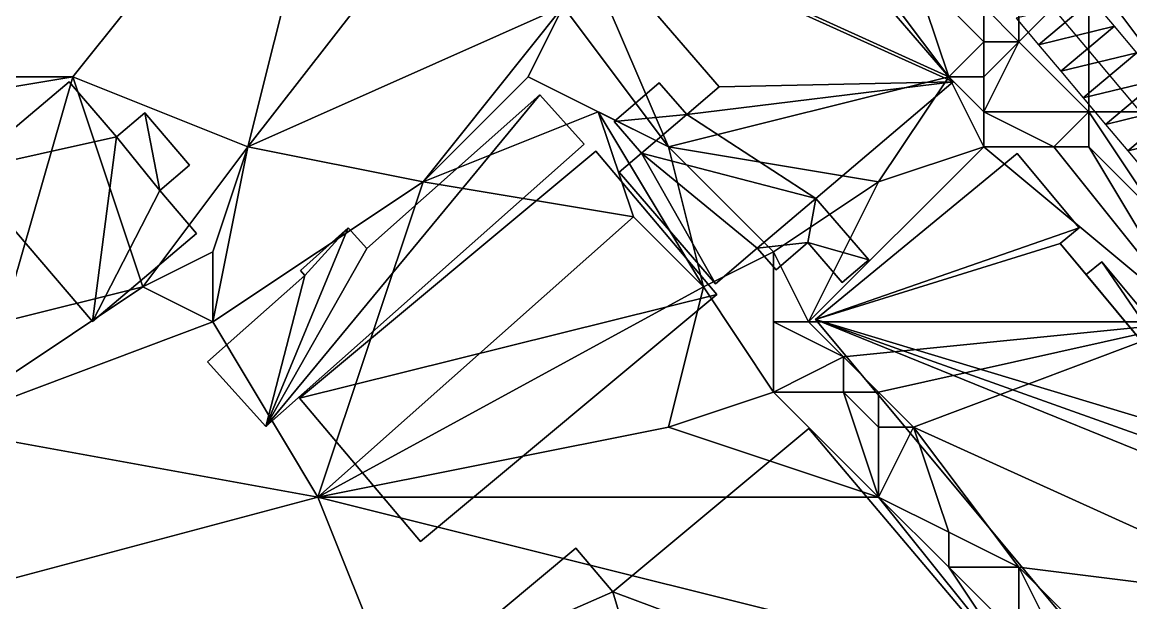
# Model space of a CAD drawing. Header units: metres. Extents: x -1103 to 901, y -902 to 905.
# Drawn here: x -374.9 to -311.6, y 412 to 445.1 of the extents above; entities that cross this region are included whole.
import ezdxf

# ---------------------------------------------------------------- set-up
doc = ezdxf.new("R2010")
doc.units = ezdxf.units.M
for name, color, linetype in [('OSM_BUILDING_FOOTPRINTS', 7, 'CONTINUOUS'), ('OSM_BUILDING_ROOFS', 1, 'CONTINUOUS'), ('OSM_BUILDING_WALLS', 8, 'CONTINUOUS'), ('OSM_ROAD_AXES', 2, 'CONTINUOUS'), ('OSM_ROAD_SURFACE', 9, 'CONTINUOUS'), ('OSM_TERRAIN', 3, 'CONTINUOUS')]:
    doc.layers.add(name, color=color, linetype=linetype)

msp = doc.modelspace()

# ---------------------------------------------------------------- linework, layer by layer
at = {"layer": 'OSM_BUILDING_FOOTPRINTS'}
for points in [[(-336.213, 458.472, 10.069), (-321.754, 441.706, 10.069), (-329.58, 435.049, 10.069), (-326.563, 431.554, 10.069), (-328.077, 430.26, 10.069), (-330.045, 432.527, 10.069), (-331.857, 430.979, 10.069), (-332.93, 432.218, 10.069), (-335.317, 430.183, 10.069), (-340.811, 436.542, 10.069), (-339.529, 437.636, 10.069), (-341.098, 439.45, 10.069), (-338.523, 441.651, 10.069), (-336.953, 439.837, 10.069), (-335.096, 441.419, 10.069), (-344.05, 451.792, 10.069), (-336.213, 458.472, 10.069)], [(-372.204, 441.717, 10.864), (-369.507, 438.565, 10.864), (-367.882, 439.937, 10.864), (-365.328, 436.951, 10.864), (-367.031, 435.513, 10.864), (-364.93, 433.047, 10.864), (-370.877, 428.026, 10.864), (-378.228, 436.619, 10.864), (-372.204, 441.717, 10.864)], [(-364.3, 425.726, 11.769), (-358.751, 430.647, 11.769), (-359.006, 430.935, 11.769), (-356.275, 433.368, 11.769), (-355.214, 432.195, 11.769), (-345.332, 440.965, 11.769), (-342.801, 438.156, 11.769), (-360.973, 422.032, 11.769), (-364.3, 425.726, 11.769)], [(-342.149, 437.747, 11.881), (-335.229, 429.563, 11.881), (-352.152, 415.463, 11.881), (-359.061, 423.658, 11.881), (-342.149, 437.747, 11.881)], [(-318.084, 437.614, 9.797), (-314.547, 433.368, 9.797), (-315.642, 432.472, 9.797), (-314.16, 430.703, 9.797), (-313.265, 431.432, 9.797), (-308.888, 426.179, 9.797), (-308.556, 426.456, 9.797), (-304.908, 422.077, 9.797), (-306.135, 421.07, 9.797), (-304.577, 419.212, 9.797), (-303.239, 420.307, 9.797), (-299.602, 415.961, 9.797), (-311.375, 406.273, 9.797), (-329.602, 428.137, 9.797), (-318.084, 437.614, 9.797)], [(-329.989, 421.922, 11.951), (-313.309, 402.204, 11.951), (-333.128, 385.659, 11.951), (-351.92, 407.877, 11.951), (-343.287, 415.087, 11.951), (-341.176, 412.588, 11.951), (-329.989, 421.922, 11.951)]]:
    msp.add_polyline3d(points, close=True, dxfattribs=at)
at = {"layer": 'OSM_BUILDING_ROOFS'}
for points in [[(-321.754, 441.706, 24.869), (-336.213, 458.472, 24.869), (-344.05, 451.792, 24.869)], [(-321.754, 441.706, 24.869), (-344.05, 451.792, 24.869), (-335.096, 441.419, 24.869)], [(-369.507, 438.565, 19.264), (-372.204, 441.717, 19.264), (-378.228, 436.619, 19.264)], [(-321.754, 441.706, 24.869), (-335.096, 441.419, 24.869), (-336.953, 439.837, 24.869)], [(-329.58, 435.049, 24.869), (-321.754, 441.706, 24.869), (-336.953, 439.837, 24.869)], [(-336.953, 439.837, 24.869), (-338.523, 441.651, 24.869), (-341.098, 439.45, 24.869)], [(-360.973, 422.032, 21.769), (-342.801, 438.156, 21.769), (-345.332, 440.965, 21.769)], [(-360.973, 422.032, 21.769), (-345.332, 440.965, 21.769), (-355.214, 432.195, 21.769)], [(-367.031, 435.513, 19.264), (-367.882, 439.937, 19.264), (-369.507, 438.565, 19.264)], [(-367.031, 435.513, 19.264), (-365.328, 436.951, 19.264), (-367.882, 439.937, 19.264)], [(-336.953, 439.837, 24.869), (-341.098, 439.45, 24.869), (-339.529, 437.636, 24.869)], [(-329.58, 435.049, 24.869), (-336.953, 439.837, 24.869), (-339.529, 437.636, 24.869)], [(-369.507, 438.565, 19.264), (-378.228, 436.619, 19.264), (-370.877, 428.026, 19.264)], [(-367.031, 435.513, 19.264), (-369.507, 438.565, 19.264), (-370.877, 428.026, 19.264)], [(-335.229, 429.563, 26.681), (-342.149, 437.747, 26.681), (-359.061, 423.658, 26.681)], [(-339.529, 437.636, 24.869), (-340.811, 436.542, 24.869), (-335.317, 430.183, 24.869)], [(-339.529, 437.636, 24.869), (-335.317, 430.183, 24.869), (-332.93, 432.218, 24.869)], [(-329.58, 435.049, 24.869), (-339.529, 437.636, 24.869), (-332.93, 432.218, 24.869)], [(-314.547, 433.368, 24.597), (-318.084, 437.614, 24.597), (-329.602, 428.137, 24.597)], [(-370.877, 428.026, 19.264), (-364.93, 433.047, 19.264), (-367.031, 435.513, 19.264)], [(-329.58, 435.049, 24.869), (-332.93, 432.218, 24.869), (-330.045, 432.527, 24.869)], [(-330.045, 432.527, 24.869), (-326.563, 431.554, 24.869), (-329.58, 435.049, 24.869)], [(-360.973, 422.032, 21.769), (-355.214, 432.195, 21.769), (-356.275, 433.368, 21.769)], [(-356.275, 433.368, 21.769), (-358.751, 430.647, 21.769), (-360.973, 422.032, 21.769)], [(-356.275, 433.368, 21.769), (-359.006, 430.935, 21.769), (-358.751, 430.647, 21.769)], [(-315.642, 432.472, 24.597), (-314.547, 433.368, 24.597), (-329.602, 428.137, 24.597)], [(-332.93, 432.218, 24.869), (-331.857, 430.979, 24.869), (-330.045, 432.527, 24.869)], [(-330.045, 432.527, 24.869), (-328.077, 430.26, 24.869), (-326.563, 431.554, 24.869)], [(-329.602, 428.137, 24.597), (-306.135, 421.07, 24.597), (-315.642, 432.472, 24.597)], [(-306.135, 421.07, 24.597), (-314.16, 430.703, 24.597), (-315.642, 432.472, 24.597)], [(-306.135, 421.07, 24.597), (-313.265, 431.432, 24.597), (-314.16, 430.703, 24.597)], [(-306.135, 421.07, 24.597), (-308.888, 426.179, 24.597), (-313.265, 431.432, 24.597)], [(-358.751, 430.647, 21.769), (-364.3, 425.726, 21.769), (-360.973, 422.032, 21.769)], [(-335.229, 429.563, 26.681), (-359.061, 423.658, 26.681), (-352.152, 415.463, 26.681)], [(-329.602, 428.137, 24.597), (-311.375, 406.273, 24.597), (-299.602, 415.961, 24.597)], [(-329.602, 428.137, 24.597), (-299.602, 415.961, 24.597), (-304.577, 419.212, 24.597)], [(-329.602, 428.137, 24.597), (-304.577, 419.212, 24.597), (-306.135, 421.07, 24.597)], [(-313.309, 402.204, 21.951), (-329.989, 421.922, 21.951), (-341.176, 412.588, 21.951)], [(-341.176, 412.588, 21.951), (-343.287, 415.087, 21.951), (-351.92, 407.877, 21.951)], [(-341.176, 412.588, 21.951), (-351.92, 407.877, 21.951), (-333.128, 385.659, 21.951)], [(-341.176, 412.588, 21.951), (-333.128, 385.659, 21.951), (-313.309, 402.204, 21.951)]]:
    msp.add_3dface(points, dxfattribs=at)
at = {"layer": 'OSM_BUILDING_WALLS'}
for points in [[(-321.754, 441.706, 10.069), (-336.213, 458.472, 10.069), (-336.213, 458.472, 24.869)], [(-321.754, 441.706, 10.069), (-336.213, 458.472, 24.869), (-321.754, 441.706, 24.869)], [(-344.05, 451.792, 10.069), (-335.096, 441.419, 10.069), (-335.096, 441.419, 24.869)], [(-344.05, 451.792, 10.069), (-335.096, 441.419, 24.869), (-344.05, 451.792, 24.869)], [(-372.204, 441.717, 10.864), (-378.228, 436.619, 10.864), (-378.228, 436.619, 19.264)], [(-372.204, 441.717, 10.864), (-378.228, 436.619, 19.264), (-372.204, 441.717, 19.264)], [(-369.507, 438.565, 10.864), (-372.204, 441.717, 10.864), (-372.204, 441.717, 19.264)], [(-369.507, 438.565, 10.864), (-372.204, 441.717, 19.264), (-369.507, 438.565, 19.264)], [(-329.58, 435.049, 10.069), (-321.754, 441.706, 10.069), (-321.754, 441.706, 24.869)], [(-329.58, 435.049, 10.069), (-321.754, 441.706, 24.869), (-329.58, 435.049, 24.869)], [(-338.523, 441.651, 10.069), (-341.098, 439.45, 10.069), (-341.098, 439.45, 24.869)], [(-338.523, 441.651, 10.069), (-341.098, 439.45, 24.869), (-338.523, 441.651, 24.869)], [(-336.953, 439.837, 10.069), (-338.523, 441.651, 10.069), (-338.523, 441.651, 24.869)], [(-336.953, 439.837, 10.069), (-338.523, 441.651, 24.869), (-336.953, 439.837, 24.869)], [(-335.096, 441.419, 10.069), (-336.953, 439.837, 10.069), (-336.953, 439.837, 24.869)], [(-335.096, 441.419, 10.069), (-336.953, 439.837, 24.869), (-335.096, 441.419, 24.869)], [(-345.332, 440.965, 11.769), (-355.214, 432.195, 11.769), (-355.214, 432.195, 21.769)], [(-345.332, 440.965, 11.769), (-355.214, 432.195, 21.769), (-345.332, 440.965, 21.769)], [(-342.801, 438.156, 11.769), (-345.332, 440.965, 11.769), (-345.332, 440.965, 21.769)], [(-342.801, 438.156, 11.769), (-345.332, 440.965, 21.769), (-342.801, 438.156, 21.769)], [(-367.882, 439.937, 10.864), (-369.507, 438.565, 10.864), (-369.507, 438.565, 19.264)], [(-367.882, 439.937, 10.864), (-369.507, 438.565, 19.264), (-367.882, 439.937, 19.264)], [(-365.328, 436.951, 10.864), (-367.882, 439.937, 10.864), (-367.882, 439.937, 19.264)], [(-365.328, 436.951, 10.864), (-367.882, 439.937, 19.264), (-365.328, 436.951, 19.264)], [(-341.098, 439.45, 10.069), (-339.529, 437.636, 10.069), (-339.529, 437.636, 24.869)], [(-341.098, 439.45, 10.069), (-339.529, 437.636, 24.869), (-341.098, 439.45, 24.869)], [(-360.973, 422.032, 11.769), (-342.801, 438.156, 11.769), (-342.801, 438.156, 21.769)], [(-360.973, 422.032, 11.769), (-342.801, 438.156, 21.769), (-360.973, 422.032, 21.769)], [(-342.149, 437.747, 11.881), (-359.061, 423.658, 11.881), (-359.061, 423.658, 26.681)], [(-342.149, 437.747, 11.881), (-359.061, 423.658, 26.681), (-342.149, 437.747, 26.681)], [(-335.229, 429.563, 11.881), (-342.149, 437.747, 11.881), (-342.149, 437.747, 26.681)], [(-335.229, 429.563, 11.881), (-342.149, 437.747, 26.681), (-335.229, 429.563, 26.681)], [(-339.529, 437.636, 10.069), (-340.811, 436.542, 10.069), (-340.811, 436.542, 24.869)], [(-339.529, 437.636, 10.069), (-340.811, 436.542, 24.869), (-339.529, 437.636, 24.869)], [(-318.084, 437.614, 9.797), (-329.602, 428.137, 9.797), (-329.602, 428.137, 24.597)], [(-318.084, 437.614, 9.797), (-329.602, 428.137, 24.597), (-318.084, 437.614, 24.597)], [(-314.547, 433.368, 9.797), (-318.084, 437.614, 9.797), (-318.084, 437.614, 24.597)], [(-314.547, 433.368, 9.797), (-318.084, 437.614, 24.597), (-314.547, 433.368, 24.597)], [(-367.031, 435.513, 10.864), (-365.328, 436.951, 10.864), (-365.328, 436.951, 19.264)], [(-367.031, 435.513, 10.864), (-365.328, 436.951, 19.264), (-367.031, 435.513, 19.264)], [(-378.228, 436.619, 10.864), (-370.877, 428.026, 10.864), (-370.877, 428.026, 19.264)], [(-378.228, 436.619, 10.864), (-370.877, 428.026, 19.264), (-378.228, 436.619, 19.264)], [(-340.811, 436.542, 10.069), (-335.317, 430.183, 10.069), (-335.317, 430.183, 24.869)], [(-340.811, 436.542, 10.069), (-335.317, 430.183, 24.869), (-340.811, 436.542, 24.869)], [(-364.93, 433.047, 10.864), (-367.031, 435.513, 10.864), (-367.031, 435.513, 19.264)], [(-364.93, 433.047, 10.864), (-367.031, 435.513, 19.264), (-364.93, 433.047, 19.264)], [(-326.563, 431.554, 10.069), (-329.58, 435.049, 10.069), (-329.58, 435.049, 24.869)], [(-326.563, 431.554, 10.069), (-329.58, 435.049, 24.869), (-326.563, 431.554, 24.869)], [(-370.877, 428.026, 10.864), (-364.93, 433.047, 10.864), (-364.93, 433.047, 19.264)], [(-370.877, 428.026, 10.864), (-364.93, 433.047, 19.264), (-370.877, 428.026, 19.264)], [(-356.275, 433.368, 11.769), (-359.006, 430.935, 11.769), (-359.006, 430.935, 21.769)], [(-356.275, 433.368, 11.769), (-359.006, 430.935, 21.769), (-356.275, 433.368, 21.769)], [(-355.214, 432.195, 11.769), (-356.275, 433.368, 11.769), (-356.275, 433.368, 21.769)], [(-355.214, 432.195, 11.769), (-356.275, 433.368, 21.769), (-355.214, 432.195, 21.769)], [(-315.642, 432.472, 9.797), (-314.547, 433.368, 9.797), (-314.547, 433.368, 24.597)], [(-315.642, 432.472, 9.797), (-314.547, 433.368, 24.597), (-315.642, 432.472, 24.597)], [(-335.317, 430.183, 10.069), (-332.93, 432.218, 10.069), (-332.93, 432.218, 24.869)], [(-335.317, 430.183, 10.069), (-332.93, 432.218, 24.869), (-335.317, 430.183, 24.869)], [(-332.93, 432.218, 10.069), (-331.857, 430.979, 10.069), (-331.857, 430.979, 24.869)], [(-332.93, 432.218, 10.069), (-331.857, 430.979, 24.869), (-332.93, 432.218, 24.869)], [(-331.857, 430.979, 10.069), (-330.045, 432.527, 10.069), (-330.045, 432.527, 24.869)], [(-331.857, 430.979, 10.069), (-330.045, 432.527, 24.869), (-331.857, 430.979, 24.869)], [(-330.045, 432.527, 10.069), (-328.077, 430.26, 10.069), (-328.077, 430.26, 24.869)], [(-330.045, 432.527, 10.069), (-328.077, 430.26, 24.869), (-330.045, 432.527, 24.869)], [(-314.16, 430.703, 9.797), (-315.642, 432.472, 9.797), (-315.642, 432.472, 24.597)], [(-314.16, 430.703, 9.797), (-315.642, 432.472, 24.597), (-314.16, 430.703, 24.597)], [(-328.077, 430.26, 10.069), (-326.563, 431.554, 10.069), (-326.563, 431.554, 24.869)], [(-328.077, 430.26, 10.069), (-326.563, 431.554, 24.869), (-328.077, 430.26, 24.869)], [(-313.265, 431.432, 9.797), (-314.16, 430.703, 9.797), (-314.16, 430.703, 24.597)], [(-313.265, 431.432, 9.797), (-314.16, 430.703, 24.597), (-313.265, 431.432, 24.597)], [(-308.888, 426.179, 9.797), (-313.265, 431.432, 9.797), (-313.265, 431.432, 24.597)], [(-308.888, 426.179, 9.797), (-313.265, 431.432, 24.597), (-308.888, 426.179, 24.597)], [(-358.751, 430.647, 11.769), (-364.3, 425.726, 11.769), (-364.3, 425.726, 21.769)], [(-358.751, 430.647, 11.769), (-364.3, 425.726, 21.769), (-358.751, 430.647, 21.769)], [(-359.006, 430.935, 11.769), (-358.751, 430.647, 11.769), (-358.751, 430.647, 21.769)], [(-359.006, 430.935, 11.769), (-358.751, 430.647, 21.769), (-359.006, 430.935, 21.769)], [(-352.152, 415.463, 11.881), (-335.229, 429.563, 11.881), (-335.229, 429.563, 26.681)], [(-352.152, 415.463, 11.881), (-335.229, 429.563, 26.681), (-352.152, 415.463, 26.681)], [(-329.602, 428.137, 9.797), (-311.375, 406.273, 9.797), (-311.375, 406.273, 24.597)], [(-329.602, 428.137, 9.797), (-311.375, 406.273, 24.597), (-329.602, 428.137, 24.597)], [(-364.3, 425.726, 11.769), (-360.973, 422.032, 11.769), (-360.973, 422.032, 21.769)], [(-364.3, 425.726, 11.769), (-360.973, 422.032, 21.769), (-364.3, 425.726, 21.769)], [(-359.061, 423.658, 11.881), (-352.152, 415.463, 11.881), (-352.152, 415.463, 26.681)], [(-359.061, 423.658, 11.881), (-352.152, 415.463, 26.681), (-359.061, 423.658, 26.681)], [(-329.989, 421.922, 11.951), (-341.176, 412.588, 11.951), (-341.176, 412.588, 21.951)], [(-329.989, 421.922, 11.951), (-341.176, 412.588, 21.951), (-329.989, 421.922, 21.951)], [(-313.309, 402.204, 11.951), (-329.989, 421.922, 11.951), (-329.989, 421.922, 21.951)], [(-313.309, 402.204, 11.951), (-329.989, 421.922, 21.951), (-313.309, 402.204, 21.951)], [(-343.287, 415.087, 11.951), (-351.92, 407.877, 11.951), (-351.92, 407.877, 21.951)], [(-343.287, 415.087, 11.951), (-351.92, 407.877, 21.951), (-343.287, 415.087, 21.951)], [(-341.176, 412.588, 11.951), (-343.287, 415.087, 11.951), (-343.287, 415.087, 21.951)], [(-341.176, 412.588, 11.951), (-343.287, 415.087, 21.951), (-341.176, 412.588, 21.951)]]:
    msp.add_3dface(points, dxfattribs=at)
at = {"layer": 'OSM_ROAD_AXES'}
msp.add_polyline3d([(-157.826, 253.505, 19.336), (-161.33, 257.519, 19.095), (-183.747, 284.924, 15.418), (-208.994, 315.767, 14.23), (-234.639, 347.573, 15.628), (-256.57, 375.209, 14.917), (-282.181, 405.676, 12.154), (-361.261, 499.721, 16.837)], dxfattribs=at)
at = {"layer": 'OSM_ROAD_SURFACE'}
for points in [[(-313.813, 446.402, 10.854), (-318.15, 445.344, 11.111), (-316.875, 443.827, 11.035)], [(-312.538, 444.885, 10.814), (-313.813, 446.402, 10.854), (-316.875, 443.827, 11.035)], [(-312.538, 444.885, 10.814), (-316.875, 443.827, 11.035), (-315.599, 442.311, 10.951)], [(-311.262, 443.368, 10.773), (-312.538, 444.885, 10.814), (-315.599, 442.311, 10.951)], [(-311.262, 443.368, 10.773), (-315.599, 442.311, 10.951), (-314.324, 440.794, 10.867)], [(-309.987, 441.851, 10.733), (-311.262, 443.368, 10.773), (-314.324, 440.794, 10.867)], [(-309.987, 441.851, 10.733), (-314.324, 440.794, 10.867), (-313.048, 439.277, 10.829)], [(-308.711, 440.334, 10.693), (-309.987, 441.851, 10.733), (-313.048, 439.277, 10.829)], [(-308.711, 440.334, 10.693), (-313.048, 439.277, 10.829), (-311.773, 437.76, 10.815)], [(-307.436, 438.817, 10.677), (-308.711, 440.334, 10.693), (-311.773, 437.76, 10.815)], [(-307.436, 438.817, 10.677), (-311.773, 437.76, 10.815), (-310.497, 436.243, 10.802)]]:
    msp.add_3dface(points, dxfattribs=at)
at = {"layer": 'OSM_TERRAIN'}
for points in [[(-380, 442, 12.228), (-356, 462, 12.226), (-376, 470, 12.304)], [(-372, 442, 12.883), (-356, 462, 12.226), (-380, 442, 12.228)], [(-372, 442, 12.883), (-362, 438, 13.27), (-356, 462, 12.226)], [(-362, 438, 13.27), (-348, 456, 12.277), (-356, 462, 12.226)], [(-344, 446, 13.019), (-348, 456, 12.277), (-362, 438, 13.27)], [(-338, 438, 13.141), (-322, 442, 12.933), (-344, 452, 12.926)], [(-338, 438, 13.141), (-344, 452, 12.926), (-344, 446, 13.019)], [(-322, 442, 12.933), (-328, 450, 12.758), (-344, 452, 12.926)], [(-320, 446, 11.183), (-318, 444, 11.057), (-318, 452, 11.019)], [(-318, 444, 11.057), (-314, 448, 10.813), (-318, 452, 11.019)], [(-322, 442, 12.933), (-324, 448, 12.181), (-328, 450, 12.758)], [(-312, 448, 10.298), (-306, 442, 9.777), (-310, 450, 9.659)], [(-322, 442, 12.933), (-320, 444, 11.801), (-324, 448, 12.181)], [(-320, 444, 11.801), (-320, 446, 11.183), (-324, 448, 12.181)], [(-318, 444, 11.057), (-314, 440, 10.795), (-314, 448, 10.813)], [(-314, 440, 10.795), (-308, 440, 10.621), (-314, 448, 10.813)], [(-308, 440, 10.621), (-312, 448, 10.298), (-314, 448, 10.813)], [(-308, 440, 10.621), (-306, 442, 9.777), (-312, 448, 10.298)], [(-352, 436, 13.837), (-344, 446, 13.019), (-362, 438, 13.27)], [(-352, 436, 13.837), (-346, 442, 13.699), (-344, 446, 13.019)], [(-346, 442, 13.699), (-338, 438, 13.141), (-344, 446, 13.019)], [(-320, 444, 11.801), (-318, 444, 11.057), (-320, 446, 11.183)], [(-322, 442, 12.933), (-320, 442, 12.439), (-320, 444, 11.801)], [(-320, 440, 12.224), (-318, 444, 11.057), (-320, 442, 12.439)], [(-320, 440, 12.224), (-314, 440, 10.795), (-318, 444, 11.057)], [(-320, 442, 12.439), (-318, 444, 11.057), (-320, 444, 11.801)], [(-384, 440, 12.601), (-376, 428, 12.681), (-372, 442, 12.883)], [(-384, 440, 12.601), (-372, 442, 12.883), (-380, 442, 12.228)], [(-376, 428, 12.681), (-368, 430, 12.956), (-372, 442, 12.883)], [(-368, 430, 12.956), (-362, 438, 13.27), (-372, 442, 12.883)], [(-352, 436, 13.837), (-342, 440, 13.723), (-346, 442, 13.699)], [(-346, 442, 13.699), (-342, 440, 13.723), (-338, 438, 13.141)], [(-338, 438, 13.141), (-326, 436, 12.827), (-322, 442, 12.933)], [(-326, 436, 12.827), (-320, 438, 11.957), (-322, 442, 12.933)], [(-320, 438, 11.957), (-320, 440, 12.224), (-322, 442, 12.933)], [(-320, 440, 12.224), (-320, 442, 12.439), (-322, 442, 12.933)], [(-352, 436, 13.837), (-340, 434, 14.171), (-342, 440, 13.723)], [(-340, 434, 14.171), (-336, 430, 14.171), (-342, 440, 13.723)], [(-336, 430, 14.171), (-338, 438, 13.141), (-342, 440, 13.723)], [(-320, 438, 11.957), (-316, 438, 11.724), (-320, 440, 12.224)], [(-316, 438, 11.724), (-314, 440, 10.795), (-320, 440, 12.224)], [(-316, 438, 11.724), (-314, 438, 11.051), (-314, 440, 10.795)], [(-310, 434, 10.772), (-314, 440, 10.795), (-314, 438, 11.051)], [(-310, 434, 10.772), (-308, 440, 10.621), (-314, 440, 10.795)], [(-364, 432, 13.13), (-362, 438, 13.27), (-368, 430, 12.956)], [(-364, 432, 13.13), (-364, 428, 13.807), (-362, 438, 13.27)], [(-364, 428, 13.807), (-352, 436, 13.837), (-362, 438, 13.27)], [(-336, 430, 14.171), (-332, 432, 12.935), (-338, 438, 13.141)], [(-332, 432, 12.935), (-326, 436, 12.827), (-338, 438, 13.141)], [(-330, 428, 12.054), (-308, 428, 11.666), (-320, 438, 11.957)], [(-330, 428, 12.054), (-320, 438, 11.957), (-326, 436, 12.827)], [(-308, 428, 11.666), (-316, 438, 11.724), (-320, 438, 11.957)], [(-308, 428, 11.666), (-314, 438, 11.051), (-316, 438, 11.724)], [(-308, 428, 11.666), (-310, 434, 10.772), (-314, 438, 11.051)], [(-358, 418, 14.098), (-352, 436, 13.837), (-364, 428, 13.807)], [(-358, 418, 14.098), (-340, 434, 14.171), (-352, 436, 13.837)], [(-330, 428, 12.054), (-326, 436, 12.827), (-332, 432, 12.935)], [(-358, 418, 14.098), (-336, 430, 14.171), (-340, 434, 14.171)], [(-368, 430, 12.956), (-364, 428, 13.807), (-364, 432, 13.13)], [(-332, 424, 14.022), (-332, 432, 12.935), (-336, 430, 14.171)], [(-332, 424, 14.022), (-332, 428, 12.965), (-332, 432, 12.935)], [(-332, 428, 12.965), (-330, 428, 12.054), (-332, 432, 12.935)], [(-380, 422, 13.278), (-368, 430, 12.956), (-376, 428, 12.681)], [(-380, 422, 13.278), (-364, 428, 13.807), (-368, 430, 12.956)], [(-338, 422, 14.478), (-336, 430, 14.171), (-358, 418, 14.098)], [(-338, 422, 14.478), (-332, 424, 14.022), (-336, 430, 14.171)], [(-380, 422, 13.278), (-358, 418, 14.098), (-364, 428, 13.807)], [(-332, 424, 14.022), (-328, 426, 11.945), (-332, 428, 12.965)], [(-328, 426, 11.945), (-330, 428, 12.054), (-332, 428, 12.965)], [(-328, 426, 11.945), (-308, 428, 11.666), (-330, 428, 12.054)], [(-326, 424, 11.887), (-308, 428, 11.666), (-328, 426, 11.945)], [(-324, 422, 11.887), (-308, 428, 11.666), (-326, 424, 11.887)], [(-302, 412, 11.853), (-308, 428, 11.666), (-324, 422, 11.887)], [(-332, 424, 14.022), (-328, 424, 12.946), (-328, 426, 11.945)], [(-328, 424, 12.946), (-326, 424, 11.887), (-328, 426, 11.945)], [(-326, 418, 13.992), (-332, 424, 14.022), (-338, 422, 14.478)], [(-326, 418, 13.992), (-328, 424, 12.946), (-332, 424, 14.022)], [(-326, 418, 13.992), (-326, 422, 12.748), (-328, 424, 12.946)], [(-326, 422, 12.748), (-326, 424, 11.887), (-328, 424, 12.946)], [(-326, 422, 12.748), (-324, 422, 11.887), (-326, 424, 11.887)], [(-388, 410, 13.877), (-358, 418, 14.098), (-380, 422, 13.278)], [(-358, 418, 14.098), (-326, 418, 13.992), (-338, 422, 14.478)], [(-326, 418, 13.992), (-322, 416, 13.259), (-324, 422, 11.887)], [(-326, 418, 13.992), (-324, 422, 11.887), (-326, 422, 12.748)], [(-322, 416, 13.259), (-318, 414, 11.933), (-324, 422, 11.887)], [(-318, 414, 11.933), (-302, 412, 11.853), (-324, 422, 11.887)], [(-388, 410, 13.877), (-346, 388, 14.065), (-358, 418, 14.098)], [(-358, 418, 14.098), (-346, 388, 14.065), (-318, 408, 14.037)], [(-358, 418, 14.098), (-318, 408, 14.037), (-326, 418, 13.992)], [(-318, 408, 14.037), (-322, 414, 13.856), (-326, 418, 13.992)], [(-322, 414, 13.856), (-322, 416, 13.259), (-326, 418, 13.992)], [(-322, 414, 13.856), (-318, 414, 11.933), (-322, 416, 13.259)], [(-318, 408, 14.037), (-318, 410, 13.649), (-322, 414, 13.856)], [(-318, 410, 13.649), (-318, 414, 11.933), (-322, 414, 13.856)], [(-318, 410, 13.649), (-314, 406, 13.387), (-318, 414, 11.933)], [(-314, 406, 13.387), (-312, 408, 11.887), (-318, 414, 11.933)], [(-312, 408, 11.887), (-302, 412, 11.853), (-318, 414, 11.933)], [(-308, 408, 12.023), (-302, 412, 11.853), (-312, 408, 11.887)]]:
    msp.add_3dface(points, dxfattribs=at)

doc.saveas('drawing.dxf')
